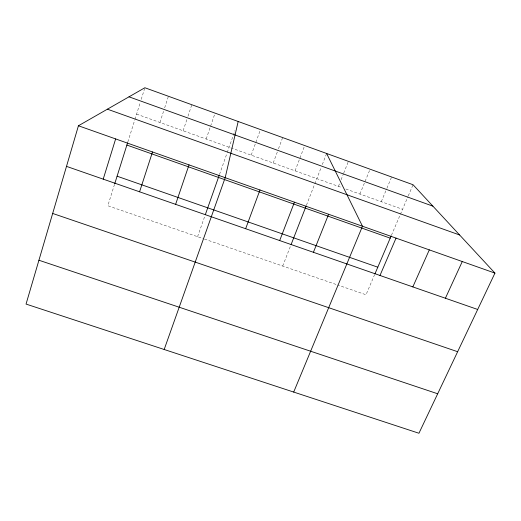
<?xml version="1.0" encoding="UTF-8"?>
<svg xmlns="http://www.w3.org/2000/svg" width="521" height="521" viewBox="0 0 521 521"><rect width="100%" height="100%" fill="white"/><g stroke="black" fill="none" stroke-linecap="round" stroke-linejoin="round"><path stroke-width="0.39" stroke-dasharray="2.6 1.95" d="M114.529 184.375L107.821 205.743L203.698 238.807M127.84 141.979L134.731 120.045M134.965 119.302L140.247 102.487M141.217 99.381L144.63 88.524M159.927 122.468L163.672 110.908M164.669 107.821L168.413 96.261M183.125 130.771L186.954 119.276M187.977 116.216L191.806 104.721M206.186 139.022L215.062 113.135M197.563 236.69L205.046 215.473M219.517 174.424L226.961 153.304M227.228 152.542L234.978 130.576M251.22 155.141L260.48 129.56M273.212 163.014L277.38 151.793M278.488 148.798L282.656 137.577M295.075 170.836L304.7 145.554M282.714 266.055L290.803 245.313M306.452 205.189L314.502 184.551M314.788 183.809L321.138 167.528M322.297 164.571L326.621 153.48M338.429 186.355L339.9 182.676M341.073 179.738L343.424 173.858M343.717 173.122L348.412 161.36M359.926 194.046L370.079 169.195M381.294 201.692L386.615 188.967M386.927 188.218L391.623 176.99M374.677 274.489L366.009 294.775L337.66 285M391.44 235.271L400.069 215.101M400.375 214.372L407.956 196.645M408.275 195.903L413.049 184.734M204.46 239.067L336.892 284.733M136.593 114.119L342.134 187.677M345.84 189.006L402.544 209.299"/><path stroke-width="0.78" d="M238.175 121.491L225.196 177.674L164.18 349.487M78.43 125.763L26.05 304.075L418.949 433.251L494.95 273.102L413.049 184.734L144.871 87.749L78.43 125.763L494.95 273.102M103.217 179.146L115.642 138.925M114.763 183.633L127.599 142.747M139.582 191.8L152.51 151.963M175.616 204.343L189.025 164.883M205.313 214.711L219.25 175.173M245.651 228.719L259.986 189.983M279.679 240.559L294.456 202.181M291.096 244.564L306.166 205.925M313.414 252.301L328.621 214.261M293.694 392.072L362.479 226.238L326.621 153.48M374.99 273.759L391.134 235.987M379.985 275.466L396.038 238.11M412.84 286.902L429.304 249.878M445.403 298.233L462.27 261.542M38.925 260.24L437.686 393.778M52.673 213.447L457.64 351.714M66.499 166.368L477.692 309.474M117.095 176.202L377.797 267.195M126.877 145.059L390.216 238.136M107.411 109.182L459.62 234.984M129.006 96.828L432.892 206.147"/></g></svg>
